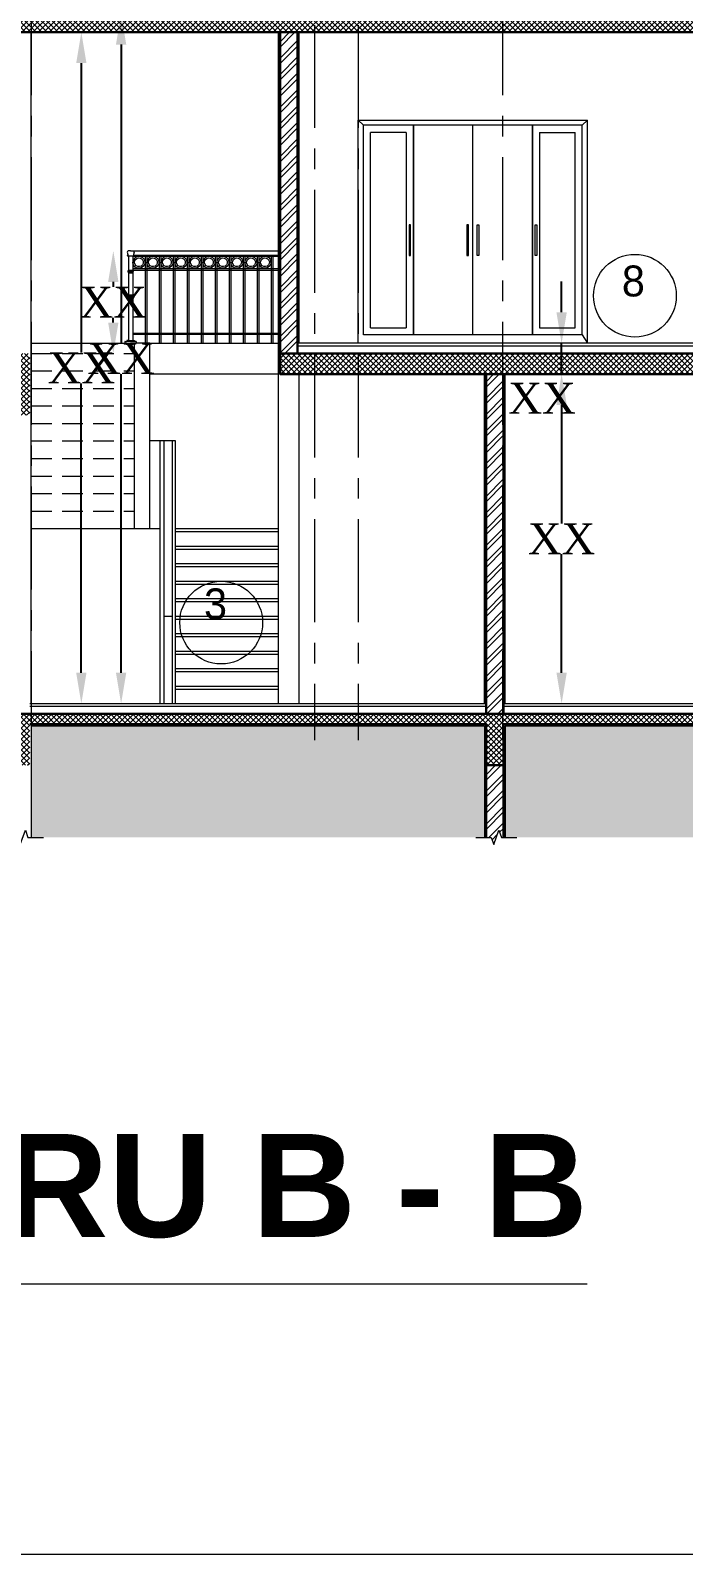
# Model space of a CAD drawing. Header units: millimetres. Extents: x -9083 to 924194, y -232449 to 321637.
# Drawn here: x 38640 to 41810, y -232449 to -225049 of the extents above; entities that cross this region are included whole.
import ezdxf
from ezdxf.enums import TextEntityAlignment as Align

# ---------------------------------------------------------------- set-up
doc = ezdxf.new("R2010")
doc.units = ezdxf.units.MM
doc.header["$LTSCALE"] = 400
doc.header["$MEASUREMENT"] = 0
doc.header["$PDMODE"] = 3
for name, pattern in [('CENTER', [2, 1.25, -0.25, 0.25, -0.25]), ('CENTERX2', [4, 2.5, -0.5, 0.5, -0.5]), ('HIDDEN', [0.375, 0.25, -0.125])]:
    doc.linetypes.add(name, pattern=pattern)
doc.layers.get('Defpoints').update_dxf_attribs({"color": 8, "lineweight": 5})
doc.layers.add('AXIES', color=7, linetype='CENTER', lineweight=0, true_color=0x949596)
for name, color, linetype, lineweight in [('ELEVATION 04', 1, 'Continuous', 9), ('FINISH', 3, 'Continuous', 9), ('GENERAL TEXT', 4, 'Continuous', 5), ('HANDRAIL', 31, 'Continuous', 5), ('HATCH', 15, 'Continuous', 0), ('REFER TILTLE 100', 7, 'Continuous', 5), ('ROOMS DIMENSION', 3, 'Continuous', 5), ('STAIR', 1, 'Continuous', 5), ('STAIR NOSE', 1, 'HIDDEN', 5), ('TEXT DRAWING TITLE', 7, 'Continuous', 5), ('WALL PROPOSED', 255, 'Continuous', 30)]:
    doc.layers.add(name, color=color, linetype=linetype, lineweight=lineweight)
doc.styles.add('arial', font='arial.ttf', dxfattribs={"width": 0.8, "height": 2.2})
doc.styles.add('ARIAL-TITLE', font='arialbd.ttf')
doc.styles.add('ROMAN', font='times.ttf')
doc.styles.get("Standard").update_dxf_attribs({"font": 'GOTHIC.TTF', "height": 220})
doc.dimstyles.new('ELEV DIM', dxfattribs={"dimtxt": 150, "dimasz": 150, "dimexe": 0.06, "dimexo": 0.06, "dimgap": 0.03, "dimtad": 1, "dimtih": 1, "dimtoh": 1, "dimdec": 0, "dimlfac": 0.1, "dimzin": 13, "dimdsep": 46, "dimtxsty": 'ROMAN', "dimcen": 0.09, "dimdle": 0.06, "dimse1": 1, "dimse2": 1, "dimclrd": 256, "dimclre": 256, "dimclrt": 3, "dimadec": 0, "dimazin": 0, "dimtfac": 1, "dimtdec": 0, "dimtix": 1, "dimtmove": 2, "dimatfit": 3, "dimfxl": 0.06, "dimtolj": 1, "dimtzin": 0, "dimarcsym": 0})

# ---------------------------------------------------------------- blocks, each defined once
blk = doc.blocks.new('*D26')
at = {"layer": 'Defpoints', "color": 0, "transparency": 16777216}
for p in [(39079.7, -224967.1), (39188.4, -224967.1), (39188.4, -228317.1)]:
    blk.add_point(p, dxfattribs=at)
at = {"layer": 'ROOMS DIMENSION', "lineweight": -2, "transparency": 16777216}
for p, q in [((39079.7, -225117.1), (39079.7, -226567.1)), ((39079.7, -228167.1), (39079.7, -226717.2))]:
    blk.add_line(p, q, dxfattribs=at)
at = {"layer": 'ROOMS DIMENSION', "transparency": 16777216}
for points in [[(39054.7, -225117.1), (39104.7, -225117.1), (39079.7, -224967.1)], [(39054.7, -228167.1), (39104.7, -228167.1), (39079.7, -228317.1)]]:
    blk.add_solid(points, dxfattribs=at)
at = {"layer": 'ROOMS DIMENSION', "color": 3, "transparency": 16777216, "insert": (39079.7, -226642.1), "char_height": 150, "attachment_point": 5, "style": 'ROMAN'}
blk.add_mtext('\\A1;XX', dxfattribs=at)
blk = doc.blocks.new('A$C977231d2')
at = {"layer": 'Defpoints'}
blk.add_lwpolyline([(-120, 0), (-823, 0), (-823, 576), (-120, 576)], close=True, dxfattribs=at)
blk = doc.blocks.new('A-DETAIL-TITLE-100')
at = {"layer": 'TEXT DRAWING TITLE', "style": 'ARIAL-TITLE'}
for tag, p, height in [('TITLE1', (450, 937), 500), ('SCALE1', (450, -480.5), 300), ('SCALE2', (2479, -480.5), 300)]:
    blk.add_attdef(tag, p, '', height=height, dxfattribs=at)
at = {"layer": 'TEXT DRAWING TITLE', "color": 7, "style": 'ARIAL-TITLE'}
blk.add_attdef('TITLE2_001', (435, 228.5), '', height=500, dxfattribs=at)
at = {"layer": 'TEXT DRAWING TITLE', "linetype": 'Continuous', "style": 'ARIAL-TITLE'}
blk.add_attdef('DRWG-NO', text='', height=400, dxfattribs=at).set_placement((-751.1, 325.5), align=Align.MIDDLE)
at = {"layer": 'TEXT DRAWING TITLE', "linetype": 'Continuous', "style": 'arial', "width": 0.8}
blk.add_attdef('DRAWING-REF', text='', height=300, dxfattribs=at).set_placement((-734.6, -269.9), align=Align.MIDDLE)
blk = doc.blocks.new('*D76')
at = {"layer": 'Defpoints', "color": 0, "transparency": 16777216}
for p in [(38886.6, -225057.1), (38995.4, -225057.1), (38995.4, -228317.1)]:
    blk.add_point(p, dxfattribs=at)
at = {"layer": 'ROOMS DIMENSION', "lineweight": -2, "transparency": 16777216}
for p, q in [((38886.6, -225207.1), (38886.6, -226612)), ((38886.6, -228167.1), (38886.6, -226762.1))]:
    blk.add_line(p, q, dxfattribs=at)
at = {"layer": 'ROOMS DIMENSION', "transparency": 16777216}
for points in [[(38861.6, -225207.1), (38911.6, -225207.1), (38886.6, -225057.1)], [(38861.6, -228167.1), (38911.6, -228167.1), (38886.6, -228317.1)]]:
    blk.add_solid(points, dxfattribs=at)
at = {"layer": 'ROOMS DIMENSION', "color": 3, "transparency": 16777216, "insert": (38886.6, -226687.1), "char_height": 150, "attachment_point": 5, "style": 'ROMAN'}
blk.add_mtext('\\A1;XX', dxfattribs=at)
blk = doc.blocks.new('*D82')
at = {"layer": 'Defpoints', "color": 0, "transparency": 16777216}
for p in [(41218, -226717.1), (41340.4, -226717.1), (41355.6, -228317.1)]:
    blk.add_point(p, dxfattribs=at)
at = {"layer": 'ROOMS DIMENSION', "lineweight": -2, "transparency": 16777216}
for p, q in [((41218, -226867.1), (41218, -227442)), ((41218, -228167.1), (41218, -227592.1))]:
    blk.add_line(p, q, dxfattribs=at)
at = {"layer": 'ROOMS DIMENSION', "transparency": 16777216}
for points in [[(41193, -226867.1), (41243, -226867.1), (41218, -226717.1)], [(41193, -228167.1), (41243, -228167.1), (41218, -228317.1)]]:
    blk.add_solid(points, dxfattribs=at)
at = {"layer": 'ROOMS DIMENSION', "color": 3, "transparency": 16777216, "insert": (41218, -227517.1), "char_height": 150, "attachment_point": 5, "style": 'ROMAN'}
blk.add_mtext('\\A1;XX', dxfattribs=at)
blk = doc.blocks.new('*D84')
at = {"layer": 'Defpoints', "color": 0, "transparency": 16777216}
for p in [(41218, -226567.1), (41218, -226567.1), (41218, -226717.1)]:
    blk.add_point(p, dxfattribs=at)
at = {"layer": 'ROOMS DIMENSION', "lineweight": -2, "transparency": 16777216}
for p, q in [((41218, -226417.1), (41218, -226267.1)), ((41218, -226717.1), (41218, -226567.1)), ((41218, -226867.1), (41218, -227017.1))]:
    blk.add_line(p, q, dxfattribs=at)
at = {"layer": 'ROOMS DIMENSION', "transparency": 16777216}
for points in [[(41193, -226417.1), (41243, -226417.1), (41218, -226567.1)], [(41193, -226867.1), (41243, -226867.1), (41218, -226717.1)]]:
    blk.add_solid(points, dxfattribs=at)
at = {"layer": 'ROOMS DIMENSION', "color": 3, "transparency": 16777216, "insert": (41123, -226834.5), "char_height": 150, "attachment_point": 5, "style": 'ROMAN'}
blk.add_mtext('\\A1;XX', dxfattribs=at)
blk = doc.blocks.new('*D87')
at = {"layer": 'Defpoints', "color": 0, "transparency": 16777216}
for p in [(39126, -226119.2, 160.8), (39041.8, -226617.1), (39126, -226617.1)]:
    blk.add_point(p, dxfattribs=at)
at = {"layer": 'ROOMS DIMENSION', "lineweight": -2, "transparency": 16777216}
for p, q in [((39041.8, -226269.2), (39041.8, -226293.1)), ((39041.8, -226467.1), (39041.8, -226443.2))]:
    blk.add_line(p, q, dxfattribs=at)
at = {"layer": 'ROOMS DIMENSION', "transparency": 16777216}
for points in [[(39016.8, -226269.2), (39066.8, -226269.2), (39041.8, -226119.2)], [(39016.8, -226467.1), (39066.8, -226467.1), (39041.8, -226617.1)]]:
    blk.add_solid(points, dxfattribs=at)
at = {"layer": 'ROOMS DIMENSION', "color": 3, "transparency": 16777216, "insert": (39041.8, -226368.1), "char_height": 150, "attachment_point": 5, "style": 'ROMAN'}
blk.add_mtext('\\A1;XX', dxfattribs=at)

msp = doc.modelspace()

# ---------------------------------------------------------------- hatches: boundary and pattern name
at = {"layer": 'HATCH', "lineweight": 0}
h = msp.add_hatch(dxfattribs=at)
h.set_pattern_fill('ANSI37', color=256, scale=150)
h.set_pattern_definition([(45, (37506.156, -227342.296), (-13.25825, 13.25825), []), (135, (37506.156, -227342.296), (-13.25825, -13.25825), [])])
h.paths.add_polyline_path([(37536.06831, -227292.06526), (37451.06831, -227292.06526), (37451.06831, -227392.06526), (37536.06831, -227392.06526)])
h.paths.add_polyline_path([(34386.06831, -226124.56526), (34301.06831, -226124.56526), (34301.06831, -226224.56526), (34386.06831, -226224.56526)])
h.paths.add_polyline_path([(35286.06831, -224374.56526), (35201.06831, -224374.56526), (35201.06831, -224474.56526), (35286.06831, -224474.56526)])
h.paths.add_polyline_path([(43211.06831, -224374.56526), (43126.06831, -224374.56526), (43126.06831, -224474.56526), (43211.06831, -224474.56526)])
h.paths.add_polyline_path([(43261.06831, -225424.56526), (43161.06831, -225424.56526), (43161.06831, -225359.56526), (43076.06831, -225359.56526), (43076.06831, -225459.56526), (43261.06831, -225459.56526)])
h.paths.add_polyline_path([(34301.06831, -226717.06526), (34351.06831, -226717.06526), (34351.06831, -226917.06526), (34436.06831, -226917.06526), (34436.06831, -226717.06526), (38551.06831, -226717.06526), (38551.06831, -226917.06526), (38636.06831, -226917.06526), (38636.06831, -226617.06526), (34301.06831, -226617.06526)])
h.paths.add_polyline_path([(39851.06831, -226717.06526), (43821.06831, -226717.06526), (43821.06831, -226917.06526), (43901.06831, -226917.06526), (43901.06831, -226592.06526), (43986.06831, -226592.06526), (43986.06831, -226542.06526), (43836.06831, -226542.06526), (43836.06831, -226642.06526), (43173.56831, -226642.06526), (43173.56831, -226617.06526), (39851.06831, -226617.06526)])
h.paths.add_polyline_path([(35201.06831, -225057.06526), (35251.06831, -225057.06526), (35251.06831, -225267.06526), (35336.06831, -225267.06526), (35336.06831, -225057.06526), (43076.06831, -225057.06526), (43076.06831, -225267.06526), (43161.06831, -225267.06526), (43161.06831, -225057.06526), (43211.06831, -225057.06526), (43211.06831, -224967.06526), (35201.06831, -224967.06526)])
h = msp.add_hatch(dxfattribs=at)
h.set_pattern_fill('ANSI32', color=256, scale=150)
h.set_pattern_definition([(45, (-70624.59, -379728.64), (-39.774756, 39.774756), []), (45, (-70598.074, -379728.64), (-39.774756, 39.774756), [])])
h.paths.add_polyline_path([(39936.06831, -225057.06526), (39851.06831, -225057.06526), (39851.06831, -226617.06526), (39936.06831, -226617.06526)])
h = msp.add_hatch(dxfattribs=at)
h.set_pattern_fill('ANSI32', color=256, scale=150)
h.set_pattern_definition([(45, (40904.52, -228689.414), (-39.7748, 39.7748), []), (45, (40931.034, -228689.414), (-39.7748, 39.7748), [])])
h.paths.add_polyline_path([(40936.03023, -228617.06526), (40851.03023, -228617.06526), (40851.03023, -228967.06526), (40875.80117, -228967.06526), (40888.30117, -229001.40873), (40913.30117, -228932.72179), (40925.80117, -228967.06526), (40936.03023, -228967.06526)])
h.paths.add_polyline_path([(40936.06831, -226717.06526), (40851.06831, -226717.06526), (40851.06831, -228367.06526), (40936.06831, -228367.06526)])
h = msp.add_hatch(dxfattribs=at)
h.set_pattern_fill('ANSI37', color=256, scale=150)
h.set_pattern_definition([(45, (34338.366, -228131.648), (-13.258252, 13.258252), []), (135, (34338.366, -228131.648), (-13.258252, -13.258252), [])])
h.paths.add_polyline_path([(34436.06831, -228099.56526), (34196.06831, -228099.56526), (34196.06831, -228149.56526), (34436.06831, -228149.56526)])
h.paths.add_polyline_path([(34436.06831, -227109.56526), (34351.06831, -227109.56526), (34351.06831, -227174.56526), (34251.06831, -227174.56526), (34251.06831, -227209.56526), (34436.06831, -227209.56526)])
h.paths.add_polyline_path([(34436.06831, -228417.06526), (37451.06831, -228417.06526), (37451.06831, -228617.06526), (37536.06831, -228617.06526), (37536.06831, -228417.06526), (38551.06831, -228417.06526), (38551.06831, -228617.06526), (38636.06831, -228617.06526), (38636.06831, -228417.06526), (40851.06831, -228417.06526), (40851.06831, -228617.06526), (40936.06831, -228617.06526), (40936.06831, -228417.06526), (40943.56831, -228417.06526), (43801.06831, -228417.06526), (43801.06831, -228617.06526), (43936.06831, -228617.06526), (43936.06831, -228367.06526), (34286.06831, -228367.06526), (34286.06831, -228617.06526), (34436.06831, -228617.06526)])
h = msp.add_hatch(dxfattribs=at)
h.set_pattern_fill('EARTH', color=256, scale=250)
h.set_pattern_definition([(135, (22952.84, -228967.07), (-157.1545, 5e-14), [111.125, -111.125]), (135, (22923.38, -228996.53), (-157.1545, 5e-14), [111.125, -111.125]), (135, (22893.91, -229026), (-157.1545, 5e-14), [111.125, -111.125]), (225, (22874.27, -229026), (-5e-14, -157.1545), [111.125, -111.125]), (225, (22844.8, -228996.53), (-5e-14, -157.1545), [111.125, -111.125]), (225, (22815.33, -228967.07), (-5e-14, -157.1545), [111.125, -111.125])])
h.paths.add_polyline_path([(34443.56831, -228424.56526), (37443.56831, -228424.56526), (37443.56831, -228967.06526), (34443.56831, -228967.06526)])
h.paths.add_polyline_path([(37543.56831, -228967.06526), (38543.56831, -228967.06526), (38543.56831, -228424.56526), (37543.56831, -228424.56526)])
h.paths.add_polyline_path([(38643.56831, -228424.56526), (40843.56831, -228424.56526), (40843.56831, -228967.06526), (38643.56831, -228967.06526)])
h.paths.add_polyline_path([(40943.56831, -228967.06526), (43793.56831, -228967.06526), (43793.56831, -228424.56526), (40943.56831, -228424.56526)])
h.paths.add_polyline_path([(44791.41296, -228967.06526), (44791.41296, -228724.93961), (44891.68725, -228693.75008), (44691.13866, -228693.75008), (44791.41296, -228671.88866), (44791.41296, -228667.07079), (44086.06831, -228667.07079), (44011.06831, -228742.07079), (43936.06831, -228742.07079), (43936.06831, -228967.06526)])

# ---------------------------------------------------------------- linework, layer by layer
at = {"layer": 'AXIES', "linetype": 'CENTERX2', "lineweight": 0, "ltscale": 0.5}
for p, q in [((38643.68773, -221663.25237, -0.00048), (38643.68773, -228494.55744, -0.00048)), ((40931.18773, -221663.25237, -0.00048), (40931.18773, -228494.55744, -0.00048)), ((40018.68773, -221821.98341, -0.00048), (40018.68773, -228494.55744, -0.00048)), ((40231.18773, -221821.98341, -0.00048), (40231.18773, -228494.55744, -0.00048))]:
    msp.add_line(p, q, dxfattribs=at)
at = {"layer": 'Defpoints'}
msp.add_lwpolyline([(24333.33333, -218974.20286), (47779.50929, -218974.20286), (47779.50929, -232449.41425), (24333.33333, -232449.41425)], close=True, dxfattribs=at)
at = {"layer": 'ELEVATION 04', "lineweight": 0}
for p, q in [((40231.06831, -226567.06526), (40231.06831, -225483.56526)), ((40256.06831, -225508.56526), (40231.06831, -225483.56526)), ((40231.06831, -225483.56526), (41343.56831, -225483.56526)), ((41318.56831, -225508.56526), (41343.56831, -225483.56526)), ((41343.56831, -226567.06526), (41343.56831, -225483.56526)), ((41318.56831, -225508.56526), (40256.06831, -225508.56526)), ((40256.06831, -226527.06526), (40256.06831, -225508.56526)), ((40291.06831, -226492.06526), (40291.06831, -225543.56526)), ((40463.45462, -225543.56526), (40291.06831, -225543.56526)), ((40463.45462, -225543.56526), (40463.45462, -226492.06526)), ((40498.45462, -225508.56526), (40498.45462, -226527.06526)), ((40498.56831, -226527.06526), (40498.56831, -225508.56526)), ((40787.31831, -226527.06526), (40787.31831, -225508.56526)), ((41076.06831, -226527.06526), (41076.06831, -225508.56526)), ((41076.182, -225508.56526), (41076.182, -226527.06526)), ((41111.182, -225543.56526), (41283.56831, -225543.56526)), ((41111.182, -225543.56526), (41111.182, -226492.06526)), ((41283.56831, -226492.06526), (41283.56831, -225543.56526)), ((41318.56831, -226527.06526), (41318.56831, -225508.56526)), ((41318.56831, -226527.06526), (40256.06831, -226527.06526)), ((40291.06831, -226492.06526), (40463.45462, -226492.06526)), ((41111.182, -226492.06526), (41283.56831, -226492.06526)), ((41318.56831, -226527.06526), (41343.56831, -226567.06526)), ((39843.56831, -228317.06526), (39843.56831, -226717.06526)), ((39943.56831, -228317.06526), (39943.56831, -226717.06526))]:
    msp.add_line(p, q, dxfattribs=at)
for points in [[(40477.20462, -225992.06526), (40477.20462, -226142.06526), (40484.70462, -226142.06526), (40484.70462, -225992.06526)], [(40758.47407, -225992.06526), (40758.47407, -226142.06526), (40765.97407, -226142.06526), (40765.97407, -225992.06526)], [(40816.16255, -225992.06526), (40816.16255, -226142.06526), (40808.66255, -226142.06526), (40808.66255, -225992.06526)], [(41097.432, -225992.06526), (41097.432, -226142.06526), (41089.932, -226142.06526), (41089.932, -225992.06526)]]:
    msp.add_lwpolyline(points, close=True, dxfattribs=at)
at = {"layer": 'FINISH', "lineweight": 0, "ltscale": 20}
for p, q in [((38643.56831, -228317.06526), (38643.56831, -225057.06526)), ((39843.56831, -226717.06526), (39843.56831, -225057.06526)), ((39943.56831, -226567.06526), (39943.56831, -225057.06526)), ((43223.56831, -226567.06526), (39936.06831, -226567.06526)), ((39936.06831, -226579.56526), (43211.06831, -226579.56526)), ((39851.06831, -226717.06526), (39843.56831, -226717.06526)), ((40843.56831, -228317.06526), (40843.56831, -226717.06526)), ((40943.56831, -228317.06526), (40943.56831, -226717.06526)), ((38636.06831, -228317.06526), (40851.06831, -228317.06526)), ((38636.06831, -228329.56526), (40851.06831, -228329.56526)), ((40936.06831, -228317.06526), (43793.56831, -228317.06526)), ((40936.06831, -228329.56526), (43793.56831, -228329.56526)), ((38643.56831, -228424.56526), (40843.56831, -228424.56526)), ((38643.56831, -228424.56526), (38643.56831, -228967.06526)), ((40843.56831, -228424.56526), (40843.56831, -228967.06526)), ((40943.56831, -228424.56526), (43793.56831, -228424.56526)), ((40943.56831, -228424.56526), (40943.56831, -228967.06526))]:
    msp.add_line(p, q, dxfattribs=at)
at = {"layer": 'GENERAL TEXT', "lineweight": 0}
for centre in [(41573.77072, -226336.7574), (39565.44421, -227923.8986)]:
    msp.add_circle(centre, 200.90072, dxfattribs=at)
at = {"layer": 'HANDRAIL', "lineweight": 0}
for p, q in [((39108.48106, -226125.65804, 160.84097), (39112.22315, -226136.70243, 160.84097)), ((39112.22315, -226136.70243, 160.84097), (39112.22315, -226139.20243, 160.84097)), ((39139.72315, -226144.20243, 160.84097), (39112.22315, -226144.20243, 160.84097)), ((39125.97315, -226119.20243, 160.84097), (39113.97315, -226119.20243, 160.84097)), ((39115.97315, -226144.20243, 160.84097), (39115.97315, -226212.56477, 160.84097)), ((39125.97315, -226119.20243, 160.84097), (39137.97315, -226119.20243, 160.84097)), ((39135.97315, -226144.20243, 160.84097), (39843.56831, -226144.20243)), ((39135.97315, -226144.20243, 160.84097), (39135.97315, -226212.56477, 160.84097)), ((39135.97315, -226144.20243, 160.84097), (39137.54826, -226144.20243, 160.84097)), ((39137.97315, -226119.20243, 160.84097), (39843.56831, -226119.20243)), ((39143.46523, -226125.65804, 160.84097), (39139.72315, -226136.70243, 160.84097)), ((39139.72315, -226136.70243, 160.84097), (39139.72315, -226139.20243, 160.84097)), ((39139.72315, -226139.20243, 160.84097), (39843.56831, -226139.20243)), ((39196.07414, -226144.20243), (39196.07414, -226567.06526)), ((39204.07414, -226144.20243), (39204.07414, -226567.06526)), ((39264.07414, -226144.20243), (39264.07414, -226567.06526)), ((39272.07414, -226144.20243), (39272.07414, -226567.06526)), ((39332.07414, -226144.20243), (39332.07414, -226567.06526)), ((39340.07414, -226144.20243), (39340.07414, -226567.06526)), ((39400.07414, -226144.20243), (39400.07414, -226567.06526)), ((39408.07414, -226144.20243), (39408.07414, -226567.06526)), ((39468.07414, -226144.20243), (39468.07414, -226567.06526)), ((39476.07414, -226144.20243), (39476.07414, -226567.06526)), ((39536.07414, -226144.20243), (39536.07414, -226567.06526)), ((39544.07414, -226144.20243), (39544.07414, -226567.06526)), ((39604.07414, -226144.20243), (39604.07414, -226567.06526)), ((39612.07414, -226144.20243), (39612.07414, -226567.06526)), ((39672.07414, -226144.20243), (39672.07414, -226567.06526)), ((39680.07414, -226144.20243), (39680.07414, -226567.06526)), ((39740.07414, -226144.20243), (39740.07414, -226567.06526)), ((39748.07414, -226144.20243), (39748.07414, -226567.06526)), ((39808.07414, -226144.20243), (39808.07414, -226567.06526)), ((39816.07414, -226144.20243), (39816.07414, -226567.06526)), ((39114.47315, -226212.56477, 160.84097), (39137.47315, -226212.56477, 160.84097)), ((39114.47315, -226216.56477, 160.84097), (39137.47315, -226216.56477, 160.84097)), ((39114.47315, -226221.06477, 160.84097), (39137.47315, -226221.06477, 160.84097)), ((39114.47315, -226225.06477, 160.84097), (39137.47315, -226225.06477, 160.84097)), ((39115.97315, -226225.06477, 160.84097), (39115.97315, -226332.69026, 160.84097)), ((39135.97315, -226204.20243, 164.59285), (39843.56831, -226204.20243, 3.75188)), ((39135.97315, -226212.20243, 164.59285), (39843.56831, -226212.20243, 3.75188)), ((39135.97315, -226225.06477, 160.84097), (39135.97315, -226332.69026, 160.84097)), ((39114.47315, -226337.69026, 160.84097), (39110.97315, -226343.94026, 160.84097)), ((39110.97315, -226343.94026, 160.84097), (39114.47315, -226350.19026, 160.84097)), ((39110.97315, -226343.94026, 160.84097), (39140.97315, -226343.94026, 160.84097)), ((39114.22315, -226335.19026, 160.84097), (39137.72315, -226335.19026, 160.84097)), ((39114.22315, -226337.69026, 160.84097), (39137.72315, -226337.69026, 160.84097)), ((39114.22315, -226350.19026, 160.84097), (39137.72315, -226350.19026, 160.84097)), ((39114.22315, -226350.19026, 160.84097), (39137.72315, -226350.19026, 160.84097)), ((39114.22315, -226352.69026, 160.84097), (39137.72315, -226352.69026, 160.84097)), ((39114.47315, -226332.69026, 160.84097), (39114.47315, -226335.19026, 160.84097)), ((39114.47315, -226332.69026, 160.84097), (39137.47315, -226332.69026, 160.84097)), ((39114.47315, -226355.19026, 160.84097), (39114.47315, -226352.69026, 160.84097)), ((39114.47315, -226355.19026, 160.84097), (39137.47315, -226355.19026, 160.84097)), ((39115.97315, -226355.19026, 182.70922), (39115.97315, -226554.56526, 8.30993)), ((39135.97315, -226355.19026, 182.70922), (39135.97315, -226554.56526, 8.30993)), ((39137.47315, -226332.69026, 160.84097), (39137.47315, -226335.19026, 160.84097)), ((39137.47315, -226337.69026, 160.84097), (39140.97315, -226343.94026, 160.84097)), ((39140.97315, -226343.94026, 160.84097), (39137.47315, -226350.19026, 160.84097)), ((39137.47315, -226355.19026, 160.84097), (39137.47315, -226352.69026, 160.84097)), ((39135.97315, -226519.06526, 0), (39843.56831, -226519.06526, -160.84097)), ((39135.97315, -226524.06526, 0), (39843.56831, -226524.06526, -160.84097)), ((39098.47315, -226559.06526, 160.84097), (39098.47315, -226567.06526, 160.84097)), ((39098.47315, -226567.06526, 160.84097), (39100.47315, -226567.06526, 160.84097)), ((39098.97315, -226558.56526, 160.84097), (39106.59815, -226558.56526, 160.84097)), ((39100.47315, -226567.06526, 160.84097), (39125.97315, -226567.06526, 160.84097)), ((39152.97315, -226558.56526, 160.84097), (39106.59815, -226558.56526, 160.84097)), ((39107.09815, -226555.06526, 160.84097), (39107.09815, -226558.06526, 160.84097)), ((39115.72315, -226554.56526, 160.84097), (39107.59815, -226554.56526, 160.84097)), ((39115.72315, -226554.56526, 160.84097), (39136.22315, -226554.56526, 160.84097)), ((39151.47315, -226567.06526, 160.84097), (39125.97315, -226567.06526, 160.84097)), ((39136.22315, -226554.56526, 160.84097), (39144.34485, -226554.56526, 160.84097)), ((39144.84485, -226555.06526, 160.84097), (39144.84485, -226558.06526, 160.84097)), ((39153.47315, -226567.06526, 160.84097), (39151.47315, -226567.06526, 160.84097)), ((39153.47315, -226559.06526, 160.84097), (39153.47315, -226567.06526, 160.84097))]:
    msp.add_line(p, q, dxfattribs=at)
at = {"layer": 'HANDRAIL', "lineweight": 0, "extrusion": (-0.058795, 0.103756, 0.992863)}
for centre, radius in [((77431.37183, 214543.83101, -25769.7195), 29.5), ((77431.37183, 214543.83101, -25769.7195), 21.5), ((77372.21032, 214577.11661, -25773.71756), 29.5), ((77372.21032, 214577.11661, -25773.71756), 21.5), ((77313.04881, 214610.40221, -25777.71563), 29.5), ((77313.04881, 214610.40221, -25777.71563), 21.5), ((77253.8873, 214643.68782, -25781.7137), 29.5), ((77253.8873, 214643.68782, -25781.7137), 21.5), ((77194.72579, 214676.97342, -25785.71177), 29.5), ((77194.72579, 214676.97342, -25785.71177), 21.5), ((77135.56428, 214710.25902, -25789.70983), 29.5), ((77135.56428, 214710.25902, -25789.70983), 21.5), ((77076.40278, 214743.54463, -25793.7079), 29.5), ((77076.40278, 214743.54463, -25793.7079), 21.5), ((77017.24127, 214776.83023, -25797.70597), 29.5), ((77017.24127, 214776.83023, -25797.70597), 21.5), ((76958.07976, 214810.11583, -25801.70403), 29.5), ((76958.07976, 214810.11583, -25801.70403), 21.5), ((76898.91825, 214843.40143, -25805.7021), 29.5), ((76898.91825, 214843.40143, -25805.7021), 21.5)]:
    msp.add_circle(centre, radius, dxfattribs=at)
at = {"layer": 'HANDRAIL', "lineweight": 0}
for centre, radius, start, end in [((39115.02119, -226125.65804, 160.84097), 6.54013, 99.22130326, 180), ((39112.22315, -226141.70243, 160.84097), 2.5, 90, 270), ((39136.9251, -226125.65804, 160.84097), 6.54013, 0, 80.77869674), ((39139.72315, -226141.70243, 160.84097), 2.5, 270, 90), ((39114.73877, -226218.81477, 160.84097), 2.26563, 96.732921329, 263.267078671), ((39115.97315, -226214.56477, 160.84097), 2.5, 126.869897644, 233.130102356), ((39115.97315, -226223.06477, 160.84097), 2.5, 126.869897644, 233.130102356), ((39135.97315, -226214.56477, 160.84097), 2.5, 306.869897644, 53.130102356), ((39137.20752, -226218.81477, 160.84097), 2.26563, 276.732921329, 83.267078671), ((39135.97315, -226223.06477, 160.84097), 2.5, 306.869897644, 53.130102356), ((39114.22315, -226336.44026, 160.84097), 1.25, 90, 270), ((39114.22315, -226351.44026, 160.84097), 1.25, 90, 270), ((39137.72315, -226336.44026, 160.84097), 1.25, 270, 90), ((39137.72315, -226351.44026, 160.84097), 1.25, 270, 90), ((39098.97315, -226559.06526, 160.84097), 0.5, 90, 180), ((39106.59815, -226558.06526, 160.84097), 0.5, 270, 0), ((39107.59815, -226555.06526, 160.84097), 0.5, 90, 180), ((39144.34485, -226555.06526, 160.84097), 0.5, 0, 90), ((39145.34485, -226558.06526, 160.84097), 0.5, 180, 270), ((39152.97315, -226559.06526, 160.84097), 0.5, 0, 90)]:
    msp.add_arc(centre, radius, start, end, dxfattribs=at)
at = {"layer": 'STAIR', "lineweight": 0}
for p, q in [((38643.56831, -226567.06526), (39144.38011, -226567.06526)), ((39144.38011, -227467.06526), (39144.38011, -226567.06526)), ((39219.38011, -226567.06526), (39144.38011, -226567.06526)), ((39219.38011, -227467.06526), (39219.38011, -226567.06526)), ((39219.38011, -226567.06526), (39843.56831, -226567.06526)), ((39843.56831, -226717.06526), (39219.38011, -226717.06526)), ((39344.38011, -227042.06526), (39219.38011, -227042.06526)), ((39269.38011, -228317.06526), (39269.38011, -227042.06526)), ((39286.88011, -227042.06526), (39286.88011, -228317.06526)), ((39326.88011, -227042.06526), (39326.88011, -228317.06526)), ((39344.38011, -228317.06526), (39344.38011, -227042.06526)), ((38643.56831, -227467.06526), (39144.38011, -227467.06526)), ((39144.38011, -227467.06526), (39269.38011, -227467.06526)), ((39344.38011, -227467.06526), (39843.56831, -227467.06526)), ((39344.38011, -227482.06526), (39843.56831, -227482.06526)), ((39344.38011, -227552.06526), (39843.56831, -227552.06526)), ((39344.38011, -227567.06526), (39843.56831, -227567.06526)), ((39344.38011, -227637.06526), (39843.56831, -227637.06526)), ((39344.38011, -227652.06526), (39843.56831, -227652.06526)), ((39344.38011, -227722.06526), (39843.56831, -227722.06526)), ((39344.38011, -227737.06526), (39843.56831, -227737.06526)), ((39344.38011, -227807.06526), (39843.56831, -227807.06526)), ((39344.38011, -227822.06526), (39843.56831, -227822.06526)), ((39286.88011, -227892.06526), (39326.88011, -227892.06526)), ((39344.38011, -227892.06526), (39843.56831, -227892.06526)), ((39344.38011, -227907.06526), (39843.56831, -227907.06526)), ((39344.38011, -227977.06526), (39843.56831, -227977.06526)), ((39344.38011, -227992.06526), (39843.56831, -227992.06526)), ((39344.38011, -228062.06526), (39843.56831, -228062.06526)), ((39344.38011, -228077.06526), (39843.56831, -228077.06526)), ((39344.38011, -228147.06526), (39843.56831, -228147.06526)), ((39344.38011, -228162.06526), (39843.56831, -228162.06526)), ((39344.38011, -228232.06526), (39843.56831, -228232.06526)), ((39344.38011, -228247.06526), (39843.56831, -228247.06526))]:
    msp.add_line(p, q, dxfattribs=at)
at = {"layer": 'STAIR', "color": 253, "lineweight": 0}
for points in [[(38502.5037, -228967.06526), (38577.5037, -228967.06526), (38590.0037, -229001.40873), (38615.0037, -228932.72179), (38627.5037, -228967.06526), (38702.5037, -228967.06526)], [(40800.80117, -228967.06526), (40875.80117, -228967.06526), (40888.30117, -229001.40873), (40913.30117, -228932.72179), (40925.80117, -228967.06526), (41000.80117, -228967.06526)]]:
    msp.add_lwpolyline(points, dxfattribs=at)
at = {"layer": 'STAIR NOSE', "linetype": 'HIDDEN', "lineweight": 0}
for p, q in [((38643.56831, -226617.06526), (39144.38011, -226617.06526)), ((38643.56831, -226702.06526), (39144.38011, -226702.06526)), ((38643.56831, -226787.06526), (39144.38011, -226787.06526)), ((38643.56831, -226872.06526), (39144.38011, -226872.06526)), ((38643.56831, -226957.06526), (39144.38011, -226957.06526)), ((38643.56831, -227042.06526), (39144.38011, -227042.06526)), ((38643.56831, -227127.06526), (39144.38011, -227127.06526)), ((38643.56831, -227212.06526), (39144.38011, -227212.06526)), ((38643.56831, -227297.06526), (39144.38011, -227297.06526)), ((38643.56831, -227382.06526), (39144.38011, -227382.06526))]:
    msp.add_line(p, q, dxfattribs=at)
at = {"layer": 'TEXT DRAWING TITLE', "linetype": 'Continuous'}
msp.add_line((33858.72142, -231135.7311), (41342.51639, -231135.7311), dxfattribs=at)
at = {"layer": 'WALL PROPOSED'}
for p, q in [((35336.06831, -225057.06526, -0.00192), (43076.06831, -225057.06526, -0.00192)), ((39851.06831, -226617.06526, -0.00192), (39851.06831, -225057.06526, -0.00192)), ((39851.06831, -226717.06526, -0.00192), (39851.06831, -225057.06526, -0.00192)), ((39936.06831, -226617.06526, -0.00192), (39936.06831, -225057.06526, -0.00192)), ((43173.56831, -226617.06526, -0.00192), (39851.06831, -226617.06526, -0.00192)), ((43821.06831, -226717.06526, -0.00192), (39851.06831, -226717.06526, -0.00192)), ((40851.06831, -228367.06526, -0.00192), (40851.06831, -226717.06526, -0.00192)), ((40936.06831, -228367.06526, -0.00192), (40936.06831, -226717.06526, -0.00192)), ((34286.06831, -228367.06526, -0.00192), (43936.06831, -228367.06526, -0.00192)), ((38636.06831, -228417.06526, -0.00192), (40851.06831, -228417.06526, -0.00192)), ((40851.06831, -228417.06526, -0.00192), (40851.06831, -228617.06526, -0.00192)), ((40936.06831, -228417.06526, -0.00192), (43801.06831, -228417.06526, -0.00192)), ((40936.06831, -228417.06526, -0.00192), (40936.06831, -228617.06526, -0.00192)), ((40936.06831, -228617.06526, -0.00192), (40851.03023, -228617.06526, -0.00192)), ((40851.03023, -228617.06526, -0.00192), (40851.03023, -228967.06526, -0.00192)), ((40936.03023, -228617.06526, -0.00192), (40936.03023, -228967.06526, -0.00192))]:
    msp.add_line(p, q, dxfattribs=at)

# ---------------------------------------------------------------- block references
at = {"layer": 'Defpoints', "xscale": 100, "yscale": 100, "zscale": 100}
msp.add_blockref('A$C977231d2', (83200, -232449.41425), dxfattribs=at)
at = {"layer": 'TEXT DRAWING TITLE'}
ref = msp.add_blockref('A-DETAIL-TITLE-100', (33858.72142, -231135.7311), dxfattribs=at)
ref.add_attrib('TITLE2_001', 'SECTION THRU B - B', (34283.48267, -230907.2577), dxfattribs={"layer": 'REFER TILTLE 100', "color": 7, "height": 500, "style": 'ARIAL-TITLE'})

# ---------------------------------------------------------------- texts
at = {"layer": 'GENERAL TEXT', "lineweight": 0, "char_height": 150, "width": 2774.0642767, "attachment_point": 2}
for s, insert in [('\\A1;8', (41566.35073, -226190.0305)), ('\\A1;3', (39537.99617, -227757.94923))]:
    msp.add_mtext(s, dxfattribs=dict(at, insert=insert))

# ---------------------------------------------------------------- dimensions: what is measured, and where the dimension line sits
at = {"layer": 'ROOMS DIMENSION'}
for base, p1, p2, picture, middle in [((39079.65723, -224967.1389), (39188.44495, -228317.1389), (39188.44495, -224967.1389), '*D26', (39079.65723, -226642.1389)), ((38886.56511, -225057.06526), (38995.35284, -228317.06526), (38995.35284, -225057.06526), '*D76', (38886.56511, -226687.06526)), ((39041.83836, -226617.06526), (39125.97315, -226119.20243, 160.84097), (39125.97315, -226617.06526), '*D87', (39041.83836, -226368.13385)), ((41218.02881, -226717.06526), (41355.64772, -228317.06526), (41340.35482, -226717.06526), '*D82', (41218.02881, -227517.06526))]:
    dim = msp.add_linear_dim(base=base, p1=p1, p2=p2, angle=90, text='XX', dimstyle='ELEV DIM', dxfattribs=at)
    dim.commit()
    dim.dimension.update_dxf_attribs({"geometry": picture, "text_midpoint": middle})
dim = msp.add_linear_dim(base=(41218.02881, -226567.06526), p1=(41218.02881, -226717.06526), p2=(41218.02881, -226567.06526), angle=90, text='XX', dimstyle='ELEV DIM', dxfattribs=at)
dim.commit()
dim.dimension.update_dxf_attribs({"geometry": '*D84', "text_midpoint": (41123.02881, -226834.51605), "dimtype": 128})

doc.saveas('drawing.dxf')
